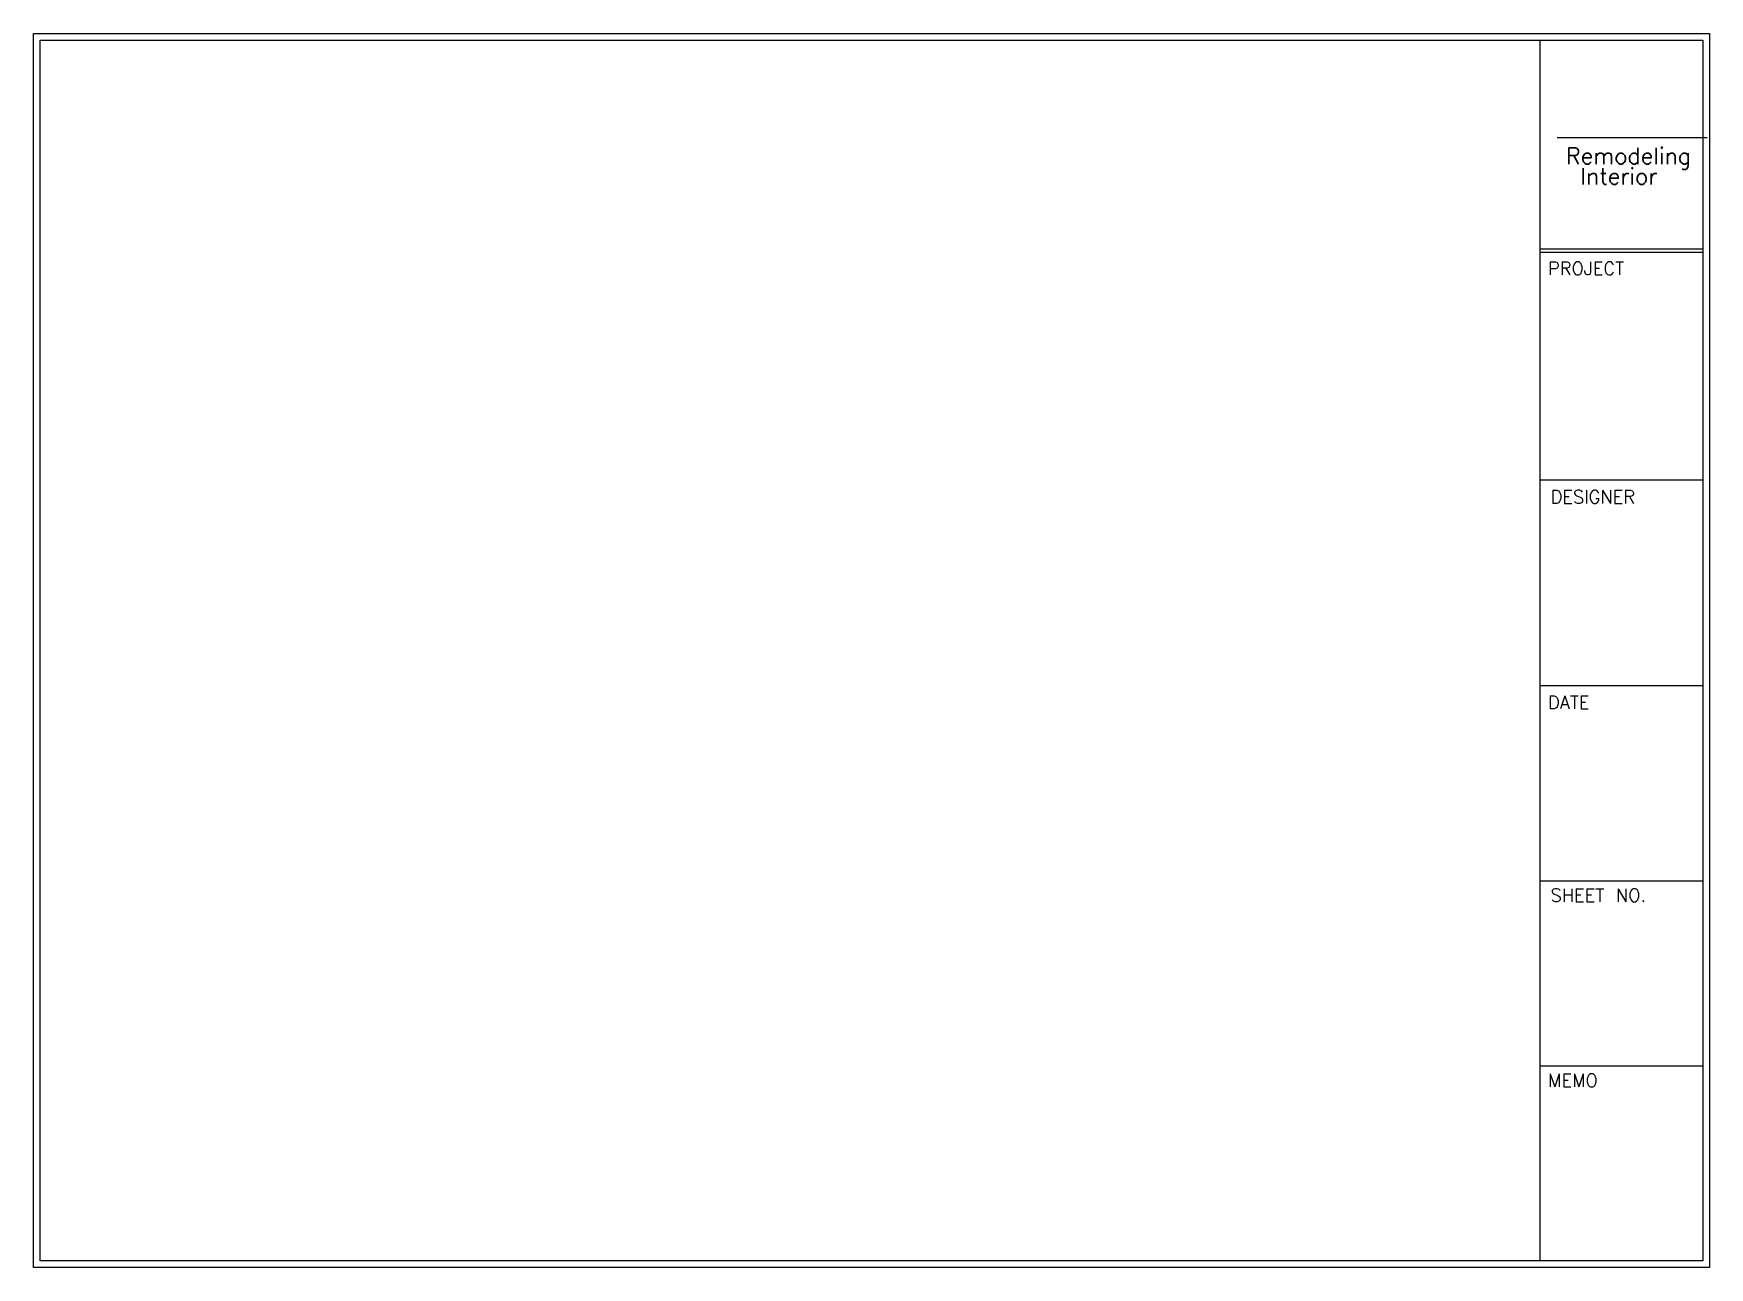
# Model space of a CAD drawing. Header units: inches. Extents: x 24 to 120024, y 8 to 88348.
import ezdxf

# ---------------------------------------------------------------- set-up
doc = ezdxf.new("R2010")
doc.units = ezdxf.units.IN
doc.header["$MEASUREMENT"] = 0
doc.styles.get("Standard").update_dxf_attribs({"font": 'txt.shx', "bigfont": 'whgtxt.shx'})

# ---------------------------------------------------------------- blocks, each defined once
blk = doc.blocks.new('chp04_4out1')
for p, q in [((492, 475), (492, 87881)), ((492, 87881), (119557, 87881)), ((107879, 87881), (107879, 475)), ((119557, 87881), (119557, 475)), ((109128, 80898), (119854, 80898)), ((119557, 72906), (107879, 72906)), ((119557, 72673), (107879, 72673)), ((119557, 56375), (107879, 56375)), ((119557, 41660), (107879, 41660)), ((119557, 27672), (107879, 27672)), ((119557, 14410), (107879, 14410)), ((119557, 475), (492, 475))]:
    blk.add_line(p, q)
blk.add_lwpolyline([(24, 88348), (120024, 88348), (120024, 8), (24, 8)], close=True)
for s, p in [('Remodeling', (109750, 79004)), (' Interior', (109750, 77545))]:
    blk.add_text(s, height=1167.8).set_placement(p)
at = {"char_height": 934.3, "attachment_point": 1}
for s, insert, width in [('PROJECT', (108467, 71998), 9999.29), ('DESIGNER', (108649, 55648), 10362.91), ('DATE', (108467, 40933), 10544.71), ('SHEET NO.', (108649, 27127), 10544.71), ('MEMO', (108467, 13865), 9635.68)]:
    blk.add_mtext(s, dxfattribs=dict(at, insert=insert, width=width))

msp = doc.modelspace()

# ---------------------------------------------------------------- block references
msp.add_blockref('chp04_4out1', (0, 0))

doc.saveas('drawing.dxf')
